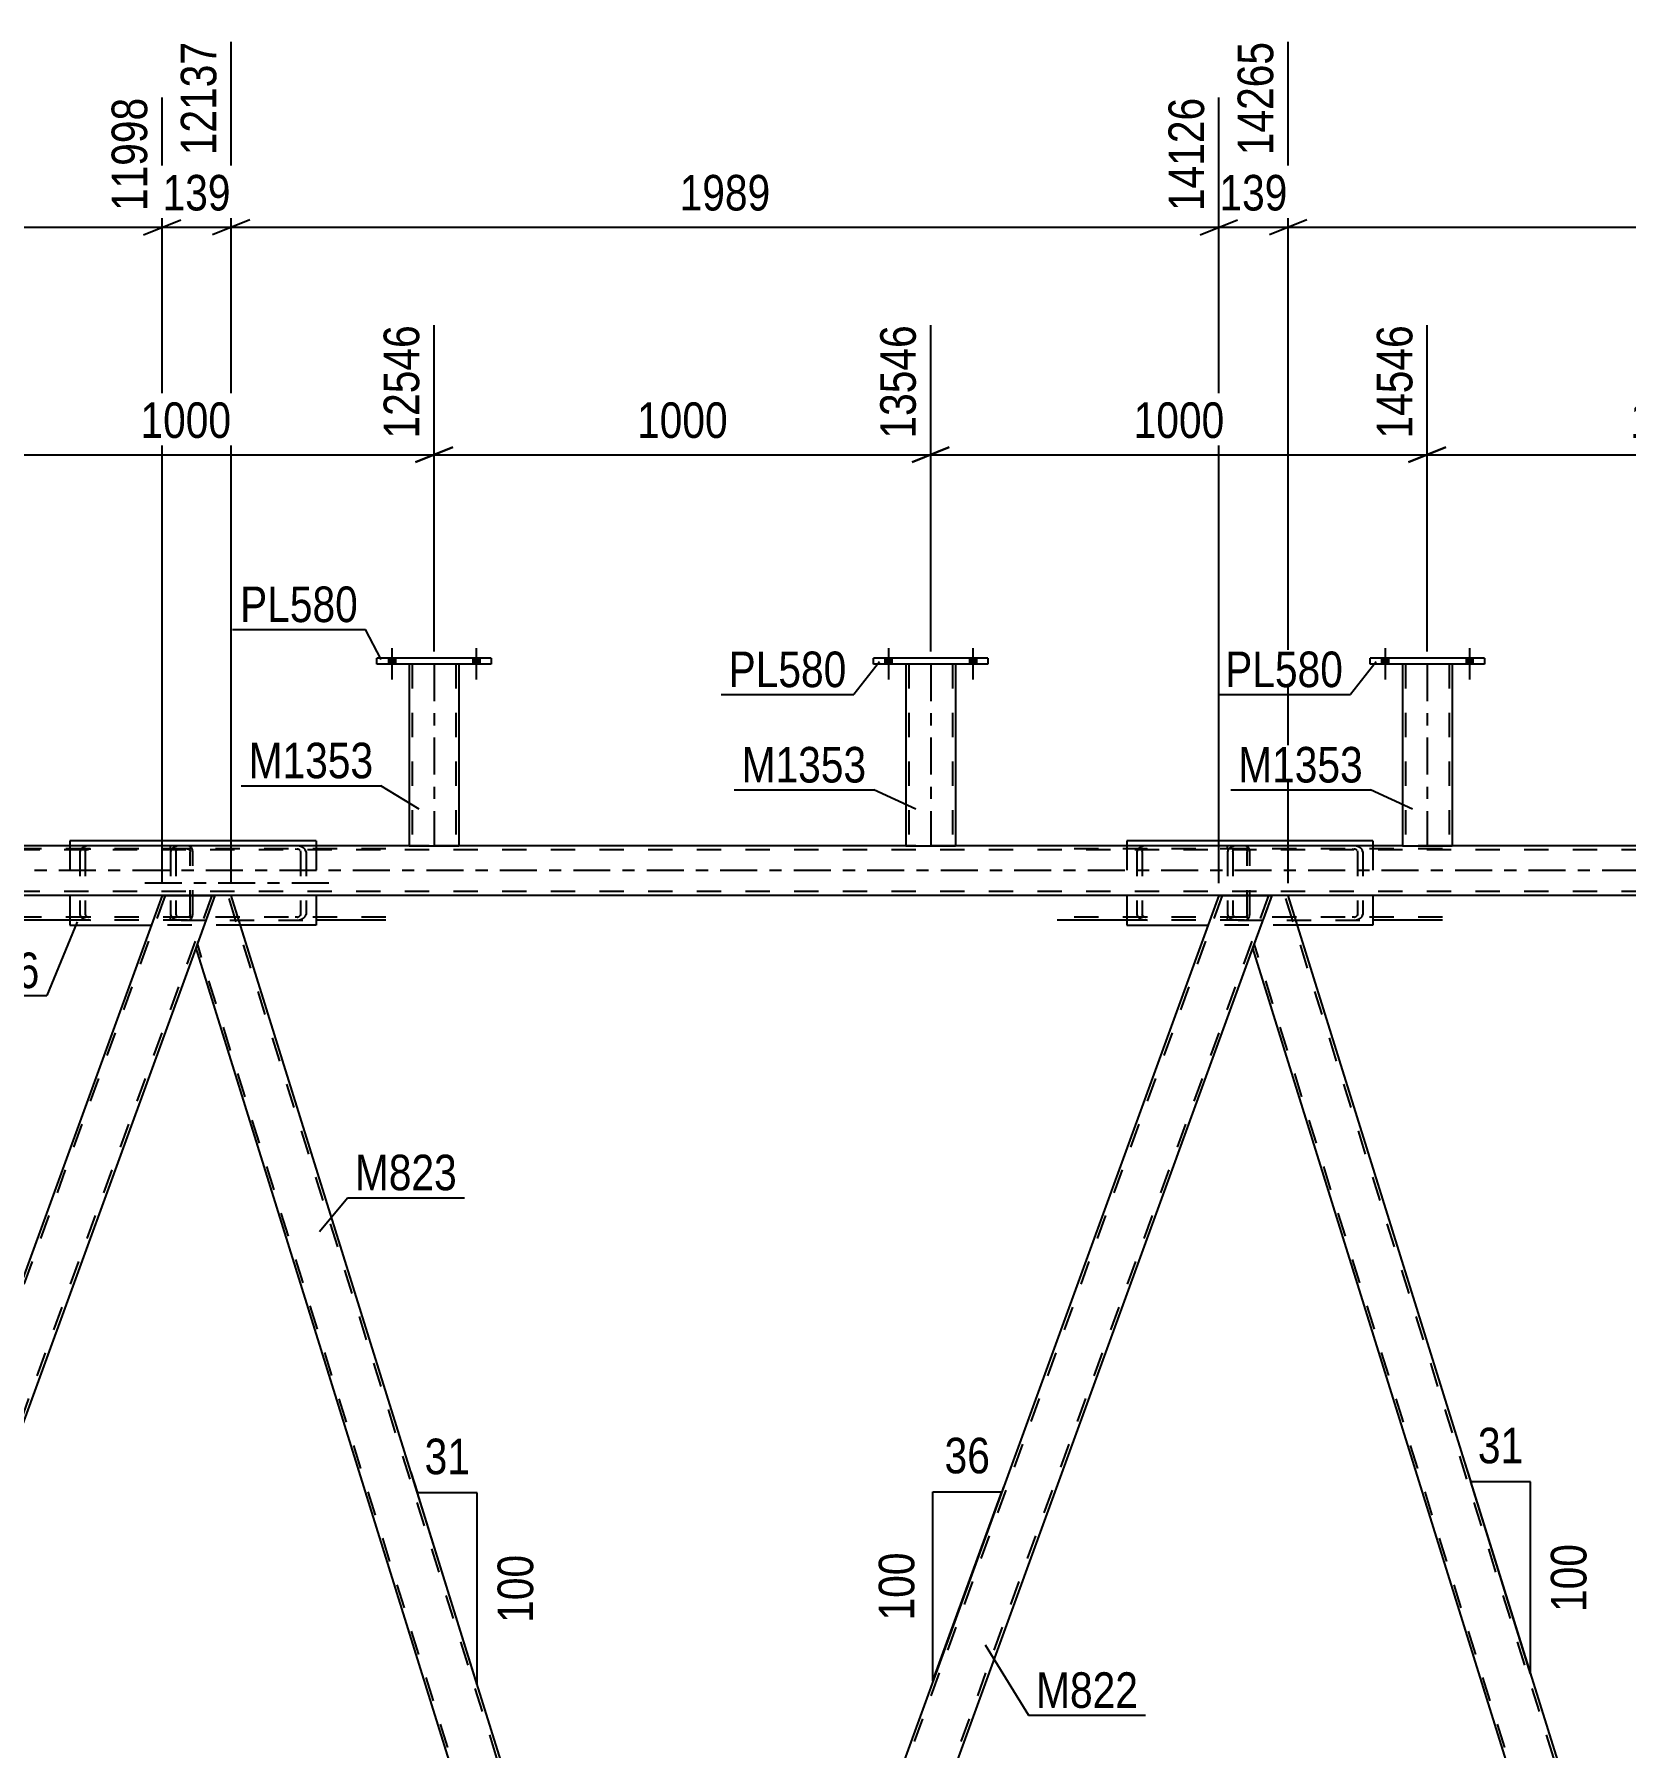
# Model space of a CAD drawing. Header units: millimetres. Extents: x -857 to 332, y -866 to -25.
# Drawn here: x -324.7 to -196.6, y -742.9 to -604.9 of the extents above; entities that cross this region are included whole.
import ezdxf

# ---------------------------------------------------------------- set-up
doc = ezdxf.new("R2010")
doc.units = ezdxf.units.MM
doc.linetypes.add('DXK_LINE_DOT2', pattern=[3.9198, 1.9599, -1.9599])
doc.linetypes.add('DXK_LINE_DOT3', pattern=[5.9187, 2.979, -0.9799, 0.9799, -0.9799])
doc.styles.add('Arial Narrow', font='ARIALN.TTF', dxfattribs={"height": 0.2})

# ---------------------------------------------------------------- blocks, each defined once
blk = doc.blocks.new('Part-570388934-6700 - 6647')
at = {"color": 2, "linetype": 'Continuous'}
for p, q in [((-254.54, -655.59), (-254.54, -670.23)), ((-250.54, -655.59), (-250.54, -670.23)), ((-254.54, -670.23), (-250.54, -670.23))]:
    blk.add_line(p, q, dxfattribs=at)
at = {"color": 7, "linetype": 'DXK_LINE_DOT2'}
for p, q in [((-250.54, -655.59), (-254.54, -655.59)), ((-254.54, -655.59), (-254.5, -655.59)), ((-254.3, -655.59), (-254.3, -670.23)), ((-250.78, -655.59), (-250.78, -670.23)), ((-250.83, -670.23), (-250.8, -670.23)), ((-250.8, -670.23), (-250.83, -670.23)), ((-250.78, -670.23), (-250.8, -670.23)), ((-250.8, -670.23), (-250.78, -670.23))]:
    blk.add_line(p, q, dxfattribs=at)
at = {"color": 7, "linetype": 'DXK_LINE_DOT3'}
blk.add_line((-252.54, -655.59), (-252.54, -670.23), dxfattribs=at)
blk = doc.blocks.new('Part-570388934-6683 - 6647')
at = {"color": 2, "linetype": 'Continuous'}
for p, q in [((-236.74, -669.83), (-236.74, -670.23)), ((-216.92, -669.83), (-236.74, -669.83)), ((-216.92, -669.83), (-216.92, -670.23)), ((-236.74, -674.23), (-236.74, -676.63)), ((-216.92, -674.23), (-216.92, -676.63)), ((-236.74, -676.63), (-230.19, -676.63)), ((-216.92, -676.63), (-223, -676.63))]:
    blk.add_line(p, q, dxfattribs=at)
at = {"color": 7, "linetype": 'DXK_LINE_DOT2'}
for p, q in [((-236.74, -670.23), (-236.74, -674.23)), ((-216.92, -670.23), (-216.92, -674.23)), ((-223, -676.63), (-230.19, -676.63))]:
    blk.add_line(p, q, dxfattribs=at)
blk = doc.blocks.new('Part-570388934-6737 - 6647')
at = {"color": 7, "linetype": 'DXK_LINE_DOT2'}
for p, q in [((-112.62, -670.55), (-794.36, -670.55)), ((-112.62, -670.23), (-774.54, -670.23)), ((-290.54, -670.23), (-294.54, -670.23)), ((-250.54, -670.23), (-254.54, -670.23)), ((-210.54, -670.23), (-214.54, -670.23)), ((-112.62, -673.91), (-794.36, -673.91)), ((-308.88, -674.23), (-314.45, -674.23)), ((-223.75, -674.23), (-229.32, -674.23))]:
    blk.add_line(p, q, dxfattribs=at)
at = {"color": 2, "linetype": 'Continuous'}
for p, q in [((-294.54, -670.23), (-330.54, -670.23)), ((-254.54, -670.23), (-290.54, -670.23)), ((-214.54, -670.23), (-250.54, -670.23)), ((-174.54, -670.23), (-210.54, -670.23)), ((-314.45, -674.23), (-394.01, -674.23)), ((-229.32, -674.23), (-308.88, -674.23)), ((-144.19, -674.23), (-223.75, -674.23))]:
    blk.add_line(p, q, dxfattribs=at)
at = {"color": 7, "linetype": 'DXK_LINE_DOT3'}
blk.add_line((-112.62, -672.23), (-794.36, -672.23), dxfattribs=at)
blk = doc.blocks.new('Part-570388934-6744 - 6647')
at = {"color": 2, "linetype": 'Continuous'}
for p, q in [((-294.54, -655.59), (-294.54, -670.23)), ((-290.54, -655.59), (-290.54, -670.23)), ((-294.54, -670.23), (-290.54, -670.23))]:
    blk.add_line(p, q, dxfattribs=at)
at = {"color": 7, "linetype": 'DXK_LINE_DOT2'}
for p, q in [((-290.54, -655.59), (-294.54, -655.59)), ((-294.54, -655.59), (-294.5, -655.59)), ((-294.3, -655.59), (-294.3, -670.23)), ((-290.78, -655.59), (-290.78, -670.23)), ((-290.83, -670.23), (-290.8, -670.23)), ((-290.8, -670.23), (-290.83, -670.23)), ((-290.78, -670.23), (-290.8, -670.23)), ((-290.8, -670.23), (-290.78, -670.23))]:
    blk.add_line(p, q, dxfattribs=at)
at = {"color": 7, "linetype": 'DXK_LINE_DOT3'}
blk.add_line((-292.54, -655.59), (-292.54, -670.23), dxfattribs=at)
blk = doc.blocks.new('Part-570388934-6751 - 6647')
at = {"color": 2, "linetype": 'Continuous'}
for p, q in [((-247.94, -655.11), (-257.14, -655.11)), ((-257.14, -655.59), (-257.14, -655.11)), ((-247.94, -655.11), (-247.94, -655.59)), ((-247.94, -655.59), (-257.14, -655.59))]:
    blk.add_line(p, q, dxfattribs=at)
blk = doc.blocks.new('Bolt-570388934-6818 - 6647')
at = {"linetype": 'Continuous'}
for points in [[(-295.66, -655.11), (-296.22, -655.11), (-296.22, -655.59), (-295.66, -655.59)], [(-295.66, -655.11), (-296.22, -655.11), (-296.22, -655.59), (-295.66, -655.59)], [(-288.86, -655.11), (-289.42, -655.11), (-289.42, -655.59), (-288.86, -655.59)], [(-288.86, -655.11), (-289.42, -655.11), (-289.42, -655.59), (-288.86, -655.59)]]:
    blk.add_hatch(color=1, dxfattribs=at).paths.add_polyline_path(points)
at = {"color": 1, "linetype": 'Continuous'}
for p, q in [((-296.22, -655.11), (-296.22, -655.59)), ((-296.22, -655.11), (-296.22, -655.59)), ((-295.94, -654.31), (-295.94, -656.83)), ((-295.94, -654.31), (-295.94, -656.83)), ((-295.66, -655.11), (-295.66, -655.59)), ((-295.66, -655.11), (-295.66, -655.59)), ((-289.42, -655.11), (-289.42, -655.59)), ((-289.42, -655.11), (-289.42, -655.59)), ((-289.14, -654.31), (-289.14, -656.83)), ((-289.14, -654.31), (-289.14, -656.83)), ((-288.86, -655.11), (-288.86, -655.59)), ((-288.86, -655.11), (-288.86, -655.59))]:
    blk.add_line(p, q, dxfattribs=at)
blk = doc.blocks.new('Part-570388934-6813 - 6647')
at = {"color": 2, "linetype": 'Continuous'}
for p, q in [((-287.94, -655.11), (-297.14, -655.11)), ((-297.14, -655.59), (-297.14, -655.11)), ((-287.94, -655.11), (-287.94, -655.59)), ((-287.94, -655.59), (-297.14, -655.59))]:
    blk.add_line(p, q, dxfattribs=at)
blk = doc.blocks.new('Bolt-570388934-6816 - 6647')
at = {"linetype": 'Continuous'}
for points in [[(-255.66, -655.11), (-256.22, -655.11), (-256.22, -655.59), (-255.66, -655.59)], [(-255.66, -655.11), (-256.22, -655.11), (-256.22, -655.59), (-255.66, -655.59)], [(-248.86, -655.11), (-249.42, -655.11), (-249.42, -655.59), (-248.86, -655.59)], [(-248.86, -655.11), (-249.42, -655.11), (-249.42, -655.59), (-248.86, -655.59)]]:
    blk.add_hatch(color=1, dxfattribs=at).paths.add_polyline_path(points)
at = {"color": 1, "linetype": 'Continuous'}
for p, q in [((-256.22, -655.11), (-256.22, -655.59)), ((-256.22, -655.11), (-256.22, -655.59)), ((-255.94, -654.31), (-255.94, -656.83)), ((-255.94, -654.31), (-255.94, -656.83)), ((-255.66, -655.11), (-255.66, -655.59)), ((-255.66, -655.11), (-255.66, -655.59)), ((-249.42, -655.11), (-249.42, -655.59)), ((-249.42, -655.11), (-249.42, -655.59)), ((-249.14, -654.31), (-249.14, -656.83)), ((-249.14, -654.31), (-249.14, -656.83)), ((-248.86, -655.11), (-248.86, -655.59)), ((-248.86, -655.11), (-248.86, -655.59))]:
    blk.add_line(p, q, dxfattribs=at)
blk = doc.blocks.new('Part-570388934-7298 - 6647')
at = {"color": 7, "linetype": 'DXK_LINE_DOT2'}
for p, q in [((-229.06, -674.23), (-273.11, -795.23)), ((-225.32, -674.23), (-269.36, -795.23)), ((-225.06, -674.23), (-226.61, -678.48)), ((-272.18, -791.98), (-273.36, -795.23)), ((-269.1, -795.23), (-273.36, -795.23))]:
    blk.add_line(p, q, dxfattribs=at)
at = {"color": 2, "linetype": 'Continuous'}
for p, q in [((-229.32, -674.23), (-272.18, -791.98)), ((-229.32, -674.23), (-225.06, -674.23)), ((-226.61, -678.48), (-269.1, -795.23))]:
    blk.add_line(p, q, dxfattribs=at)
blk = doc.blocks.new('Part-570388934-6999 - 6647')
at = {"color": 7, "linetype": 'DXK_LINE_DOT2'}
for p, q in [((-312.4, -670.23), (-327.48, -670.23)), ((-312.4, -670.47), (-327.48, -670.47)), ((-321.01, -670.52), (-321.07, -670.71)), ((-320.64, -670.71), (-320.6, -670.62)), ((-320.2, -670.23), (-320.53, -670.26)), ((-320.37, -670.49), (-320.2, -670.47)), ((-313.77, -670.47), (-313.77, -670.23)), ((-312.23, -670.26), (-312.4, -670.23)), ((-312.4, -670.47), (-312.32, -670.49)), ((-312.32, -670.49), (-312.25, -670.54)), ((-312.25, -670.54), (-312.2, -670.62)), ((-312.09, -670.37), (-312.23, -670.26)), ((-312.2, -670.62), (-312.18, -670.71)), ((-312, -670.52), (-312.09, -670.37)), ((-311.96, -670.71), (-312, -670.52)), ((-321.07, -670.71), (-321.07, -675.75)), ((-320.64, -670.71), (-320.64, -675.75)), ((-312.18, -675.75), (-312.18, -670.71)), ((-311.96, -675.75), (-311.96, -670.71)), ((-312.4, -675.99), (-327.48, -675.99)), ((-321.07, -675.75), (-321.01, -675.93)), ((-320.6, -675.84), (-320.64, -675.75)), ((-320.53, -676.19), (-320.2, -676.23)), ((-320.2, -675.99), (-320.37, -675.97)), ((-313.77, -676.23), (-313.77, -675.99)), ((-312.32, -675.97), (-312.4, -675.99)), ((-312.4, -676.23), (-312.23, -676.19)), ((-312.25, -675.92), (-312.32, -675.97)), ((-312.2, -675.84), (-312.25, -675.92)), ((-312.23, -676.19), (-312.09, -676.09)), ((-312.18, -675.75), (-312.2, -675.84)), ((-312.09, -676.09), (-312, -675.93)), ((-312, -675.93), (-311.96, -675.75)), ((-312.4, -676.23), (-321.87, -676.23))]:
    blk.add_line(p, q, dxfattribs=at)
at = {"color": 2, "linetype": 'Continuous'}
blk.add_line((-321.87, -676.23), (-327.48, -676.23), dxfattribs=at)
at = {"color": 7, "linetype": 'DXK_LINE_DOT2'}
for centre, radius, start, end in [((-320.4, -671.07), 0.817, 99.5183, 138.064), ((-320.3, -670.89), 0.409, 99.5183, 138.064), ((-320.4, -675.38), 0.817, 221.9361, 260.4818), ((-320.3, -675.57), 0.409, 221.9361, 260.4818)]:
    blk.add_arc(centre, radius, start, end, dxfattribs=at)
blk = doc.blocks.new('Part-570388934-7018 - 6647')
at = {"color": 7, "linetype": 'DXK_LINE_DOT2'}
for p, q in [((-228.57, -670.52), (-228.64, -670.71)), ((-228.2, -670.71), (-228.17, -670.62)), ((-227.76, -670.23), (-228.1, -670.26)), ((-227.93, -670.49), (-227.76, -670.47)), ((-211.31, -670.23), (-227.76, -670.23)), ((-211.31, -670.47), (-227.76, -670.47)), ((-218.26, -670.26), (-218.59, -670.23)), ((-218.59, -670.47), (-218.43, -670.49)), ((-218.19, -670.62), (-218.16, -670.71)), ((-217.72, -670.71), (-217.79, -670.52)), ((-228.64, -670.71), (-228.64, -675.75)), ((-228.2, -670.71), (-228.2, -675.75)), ((-218.16, -670.71), (-218.16, -675.75)), ((-217.72, -670.71), (-217.72, -675.75)), ((-228.64, -675.75), (-228.57, -675.93)), ((-228.17, -675.84), (-228.2, -675.75)), ((-228.1, -676.19), (-227.76, -676.23)), ((-227.76, -675.99), (-227.93, -675.97)), ((-211.31, -675.99), (-227.76, -675.99)), ((-218.43, -675.97), (-218.59, -675.99)), ((-218.59, -676.23), (-218.26, -676.19)), ((-218.16, -675.75), (-218.19, -675.84)), ((-217.79, -675.93), (-217.72, -675.75)), ((-227.76, -676.23), (-216.92, -676.23))]:
    blk.add_line(p, q, dxfattribs=at)
at = {"color": 2, "linetype": 'Continuous'}
blk.add_line((-211.31, -676.23), (-216.92, -676.23), dxfattribs=at)
at = {"color": 7, "linetype": 'DXK_LINE_DOT2'}
for centre, radius, start, end in [((-227.96, -671.07), 0.817, 99.5183, 138.064), ((-227.86, -670.89), 0.409, 99.5183, 138.064), ((-218.49, -670.89), 0.409, 41.9361, 80.4818), ((-218.39, -671.07), 0.817, 41.9361, 80.4818), ((-227.96, -675.38), 0.817, 221.9361, 260.4818), ((-227.86, -675.57), 0.409, 221.9361, 260.4818), ((-218.49, -675.57), 0.409, 279.5183, 318.064), ((-218.39, -675.38), 0.817, 279.5183, 318.064)]:
    blk.add_arc(centre, radius, start, end, dxfattribs=at)
blk = doc.blocks.new('Part-570388934-7040 - 6647')
at = {"color": 7, "linetype": 'DXK_LINE_DOT2'}
for p, q in [((-314.2, -674.23), (-358.24, -795.23)), ((-310.45, -674.23), (-354.49, -795.23)), ((-310.2, -674.23), (-311.74, -678.48)), ((-357.31, -791.98), (-358.49, -795.23)), ((-354.24, -795.23), (-358.49, -795.23))]:
    blk.add_line(p, q, dxfattribs=at)
at = {"color": 2, "linetype": 'Continuous'}
for p, q in [((-314.45, -674.23), (-357.31, -791.98)), ((-314.45, -674.23), (-310.2, -674.23)), ((-311.74, -678.48), (-354.24, -795.23))]:
    blk.add_line(p, q, dxfattribs=at)
blk = doc.blocks.new('Part-570388934-7279 - 6647')
at = {"color": 2, "linetype": 'Continuous'}
for p, q in [((-225.06, -674.23), (-226.61, -678.48)), ((-223.75, -674.23), (-225.06, -674.23)), ((-187.04, -791.98), (-223.75, -674.23)), ((-226.61, -678.48), (-190.22, -795.23)), ((-188.23, -795.23), (-187.04, -791.98))]:
    blk.add_line(p, q, dxfattribs=at)
at = {"color": 7, "linetype": 'DXK_LINE_DOT2'}
for p, q in [((-187.18, -792.35), (-224, -674.23)), ((-189.97, -795.23), (-226.48, -678.11)), ((-187.04, -791.98), (-187.22, -792.46)), ((-190.22, -795.23), (-188.23, -795.23))]:
    blk.add_line(p, q, dxfattribs=at)
blk = doc.blocks.new('Part-570388934-7259 - 6647')
at = {"color": 2, "linetype": 'Continuous'}
for p, q in [((-207.94, -655.11), (-217.14, -655.11)), ((-217.14, -655.59), (-217.14, -655.11)), ((-207.94, -655.11), (-207.94, -655.59)), ((-207.94, -655.59), (-217.14, -655.59))]:
    blk.add_line(p, q, dxfattribs=at)
blk = doc.blocks.new('Part-570388934-7248 - 6647')
at = {"color": 2, "linetype": 'Continuous'}
for p, q in [((-321.87, -669.83), (-321.87, -670.23)), ((-302.05, -669.83), (-321.87, -669.83)), ((-302.05, -669.83), (-302.05, -670.23)), ((-321.87, -674.23), (-321.87, -676.63)), ((-302.05, -674.23), (-302.05, -676.63)), ((-321.87, -676.63), (-315.33, -676.63)), ((-302.05, -676.63), (-308.13, -676.63))]:
    blk.add_line(p, q, dxfattribs=at)
at = {"color": 7, "linetype": 'DXK_LINE_DOT2'}
for p, q in [((-321.87, -670.23), (-321.87, -674.23)), ((-302.05, -670.23), (-302.05, -674.23)), ((-308.13, -676.63), (-315.33, -676.63))]:
    blk.add_line(p, q, dxfattribs=at)
blk = doc.blocks.new('Part-570388934-7254 - 6647')
at = {"color": 2, "linetype": 'Continuous'}
for p, q in [((-214.54, -655.59), (-214.54, -670.23)), ((-210.54, -655.59), (-210.54, -670.23)), ((-214.54, -670.23), (-210.54, -670.23))]:
    blk.add_line(p, q, dxfattribs=at)
at = {"color": 7, "linetype": 'DXK_LINE_DOT2'}
for p, q in [((-210.54, -655.59), (-214.54, -655.59)), ((-214.54, -655.59), (-214.5, -655.59)), ((-214.3, -655.59), (-214.3, -670.23)), ((-210.78, -655.59), (-210.78, -670.23)), ((-210.8, -670.23), (-210.83, -670.23)), ((-210.83, -670.23), (-210.8, -670.23)), ((-210.8, -670.23), (-210.78, -670.23)), ((-210.78, -670.23), (-210.8, -670.23))]:
    blk.add_line(p, q, dxfattribs=at)
at = {"color": 7, "linetype": 'DXK_LINE_DOT3'}
blk.add_line((-212.54, -655.59), (-212.54, -670.23), dxfattribs=at)
blk = doc.blocks.new('Part-570388934-7268 - 6647')
at = {"color": 2, "linetype": 'Continuous'}
for p, q in [((-310.2, -674.23), (-311.74, -678.48)), ((-308.88, -674.23), (-310.2, -674.23)), ((-272.18, -791.98), (-308.88, -674.23)), ((-311.74, -678.48), (-275.35, -795.23)), ((-273.36, -795.23), (-272.18, -791.98))]:
    blk.add_line(p, q, dxfattribs=at)
at = {"color": 7, "linetype": 'DXK_LINE_DOT2'}
for p, q in [((-272.31, -792.35), (-309.13, -674.23)), ((-275.1, -795.23), (-311.61, -678.11)), ((-272.18, -791.98), (-272.45, -792.72)), ((-275.35, -795.23), (-273.36, -795.23))]:
    blk.add_line(p, q, dxfattribs=at)
blk = doc.blocks.new('Part-570388934-7299 - 6647')
at = {"color": 7, "linetype": 'DXK_LINE_DOT2'}
for p, q in [((-313.71, -670.52), (-313.77, -670.71)), ((-313.34, -670.71), (-313.3, -670.62)), ((-312.9, -670.23), (-313.23, -670.26)), ((-313.07, -670.49), (-312.9, -670.47)), ((-296.44, -670.23), (-312.9, -670.23)), ((-296.44, -670.47), (-312.9, -670.47)), ((-303.39, -670.26), (-303.73, -670.23)), ((-303.73, -670.47), (-303.56, -670.49)), ((-303.32, -670.62), (-303.29, -670.71)), ((-302.85, -670.71), (-302.92, -670.52)), ((-313.77, -670.71), (-313.77, -675.75)), ((-313.34, -670.71), (-313.34, -675.75)), ((-303.29, -670.71), (-303.29, -675.75)), ((-302.85, -670.71), (-302.85, -675.75)), ((-313.77, -675.75), (-313.71, -675.93)), ((-313.3, -675.84), (-313.34, -675.75)), ((-313.23, -676.19), (-312.9, -676.23)), ((-312.9, -675.99), (-313.07, -675.97)), ((-296.44, -675.99), (-312.9, -675.99)), ((-303.56, -675.97), (-303.73, -675.99)), ((-303.73, -676.23), (-303.39, -676.19)), ((-303.29, -675.75), (-303.32, -675.84)), ((-302.92, -675.93), (-302.85, -675.75)), ((-312.9, -676.23), (-302.05, -676.23))]:
    blk.add_line(p, q, dxfattribs=at)
at = {"color": 7, "linetype": 'DXK_LINE_DOT3'}
blk.add_line((-301.03, -673.23), (-316.67, -673.23), dxfattribs=at)
at = {"color": 2, "linetype": 'Continuous'}
blk.add_line((-296.44, -676.23), (-302.05, -676.23), dxfattribs=at)
at = {"color": 7, "linetype": 'DXK_LINE_DOT2'}
for centre, radius, start, end in [((-313.1, -671.07), 0.817, 99.5183, 138.064), ((-313, -670.89), 0.409, 99.5183, 138.064), ((-303.63, -670.89), 0.409, 41.9361, 80.4818), ((-303.53, -671.07), 0.817, 41.9361, 80.4818), ((-313.1, -675.38), 0.817, 221.9361, 260.4818), ((-313, -675.57), 0.409, 221.9361, 260.4818), ((-303.63, -675.57), 0.409, 279.5183, 318.064), ((-303.53, -675.38), 0.817, 279.5183, 318.064)]:
    blk.add_arc(centre, radius, start, end, dxfattribs=at)
blk = doc.blocks.new('Part-570388934-7300 - 6647')
at = {"color": 7, "linetype": 'DXK_LINE_DOT2'}
for p, q in [((-227.27, -670.23), (-242.35, -670.23)), ((-227.27, -670.47), (-242.35, -670.47)), ((-235.87, -670.52), (-235.94, -670.71)), ((-235.5, -670.71), (-235.47, -670.62)), ((-235.07, -670.23), (-235.4, -670.26)), ((-235.23, -670.49), (-235.07, -670.47)), ((-228.64, -670.47), (-228.64, -670.23)), ((-227.1, -670.26), (-227.27, -670.23)), ((-227.27, -670.47), (-227.18, -670.49)), ((-227.18, -670.49), (-227.11, -670.54)), ((-227.11, -670.54), (-227.06, -670.62)), ((-226.96, -670.37), (-227.1, -670.26)), ((-227.06, -670.62), (-227.05, -670.71)), ((-226.86, -670.52), (-226.96, -670.37)), ((-226.83, -670.71), (-226.86, -670.52)), ((-235.94, -670.71), (-235.94, -675.75)), ((-235.5, -670.71), (-235.5, -675.75)), ((-227.05, -675.75), (-227.05, -670.71)), ((-226.83, -675.75), (-226.83, -670.71)), ((-227.27, -675.99), (-242.35, -675.99)), ((-235.94, -675.75), (-235.87, -675.93)), ((-235.47, -675.84), (-235.5, -675.75)), ((-235.4, -676.19), (-235.07, -676.23)), ((-235.07, -675.99), (-235.23, -675.97)), ((-228.64, -676.23), (-228.64, -675.99)), ((-227.18, -675.97), (-227.27, -675.99)), ((-227.27, -676.23), (-227.1, -676.19)), ((-227.11, -675.92), (-227.18, -675.97)), ((-227.06, -675.84), (-227.11, -675.92)), ((-227.1, -676.19), (-226.96, -676.09)), ((-227.05, -675.75), (-227.06, -675.84)), ((-226.96, -676.09), (-226.86, -675.93)), ((-226.86, -675.93), (-226.83, -675.75)), ((-227.27, -676.23), (-236.74, -676.23))]:
    blk.add_line(p, q, dxfattribs=at)
at = {"color": 2, "linetype": 'Continuous'}
blk.add_line((-236.74, -676.23), (-242.35, -676.23), dxfattribs=at)
at = {"color": 7, "linetype": 'DXK_LINE_DOT2'}
for centre, radius, start, end in [((-235.26, -671.07), 0.817, 99.5183, 138.064), ((-235.16, -670.89), 0.409, 99.5183, 138.064), ((-235.26, -675.38), 0.817, 221.9361, 260.4818), ((-235.16, -675.57), 0.409, 221.9361, 260.4818)]:
    blk.add_arc(centre, radius, start, end, dxfattribs=at)
blk = doc.blocks.new('Bolt-570388934-7304 - 6647')
at = {"linetype": 'Continuous'}
for points in [[(-215.66, -655.11), (-216.22, -655.11), (-216.22, -655.59), (-215.66, -655.59)], [(-215.66, -655.11), (-216.22, -655.11), (-216.22, -655.59), (-215.66, -655.59)], [(-208.86, -655.11), (-209.42, -655.11), (-209.42, -655.59), (-208.86, -655.59)], [(-208.86, -655.11), (-209.42, -655.11), (-209.42, -655.59), (-208.86, -655.59)]]:
    blk.add_hatch(color=1, dxfattribs=at).paths.add_polyline_path(points)
at = {"color": 1, "linetype": 'Continuous'}
for p, q in [((-216.22, -655.11), (-216.22, -655.59)), ((-216.22, -655.11), (-216.22, -655.59)), ((-215.94, -654.31), (-215.94, -656.83)), ((-215.94, -654.31), (-215.94, -656.83)), ((-215.66, -655.11), (-215.66, -655.59)), ((-215.66, -655.11), (-215.66, -655.59)), ((-209.42, -655.11), (-209.42, -655.59)), ((-209.42, -655.11), (-209.42, -655.59)), ((-209.14, -654.31), (-209.14, -656.83)), ((-209.14, -654.31), (-209.14, -656.83)), ((-208.86, -655.11), (-208.86, -655.59)), ((-208.86, -655.11), (-208.86, -655.59))]:
    blk.add_line(p, q, dxfattribs=at)
blk = doc.blocks.new('StraightDimension-570388934-7760 - 6647')
at = {"color": 7, "linetype": 'Continuous'}
for p, q in [((-223.75, -673.23), (-223.75, -605.47)), ((-144.19, -673.23), (-144.19, -609.97)), ((-222.25, -619.81), (-225.25, -621.01)), ((-223.75, -620.41), (-144.19, -620.41)), ((-145.69, -621.01), (-142.69, -619.81))]:
    blk.add_line(p, q, dxfattribs=at)
at = {"color": 0}
blk.add_wipeout([(-179.71, -619.66), (-179.71, -615.46), (-188.22, -615.46), (-188.22, -619.66)], dxfattribs=at)
at = {"color": 3, "style": 'Arial Narrow'}
blk.add_text('1989', height=2.863, dxfattribs=at).set_placement((-187.62, -619.06))
at = {"color": 0, "linetype": 'Continuous'}
blk.add_wipeout([(-144.79, -609.37), (-148.99, -609.37), (-148.99, -619.71), (-144.79, -619.71)], dxfattribs=at)
at = {"color": 3, "linetype": 'Continuous', "style": 'Arial Narrow'}
blk.add_text('16254', height=2.863, rotation=90.0002, dxfattribs=at).set_placement((-145.39, -619.11))
blk = doc.blocks.new('StraightDimension-570388934-7842 - 6647')
at = {"color": 7, "linetype": 'Continuous'}
for p, q in [((-394.01, -673.23), (-394.01, -605.47)), ((-314.45, -673.23), (-314.45, -609.97)), ((-392.51, -619.81), (-395.51, -621.01)), ((-394.01, -620.41), (-314.45, -620.41)), ((-315.95, -621.01), (-312.95, -619.81))]:
    blk.add_line(p, q, dxfattribs=at)
at = {"color": 0}
blk.add_wipeout([(-349.98, -619.66), (-349.98, -615.46), (-358.49, -615.46), (-358.49, -619.66)], dxfattribs=at)
at = {"color": 3, "style": 'Arial Narrow'}
blk.add_text('1989', height=2.863, dxfattribs=at).set_placement((-357.89, -619.06))
at = {"color": 0, "linetype": 'Continuous'}
blk.add_wipeout([(-315.05, -609.37), (-319.25, -609.37), (-319.25, -619.71), (-315.05, -619.71)], dxfattribs=at)
at = {"color": 3, "linetype": 'Continuous', "style": 'Arial Narrow'}
blk.add_text('11998', height=2.863, rotation=90.0002, dxfattribs=at).set_placement((-315.65, -619.11))
blk = doc.blocks.new('StraightDimension-570388934-7785 - 6647')
at = {"color": 7, "linetype": 'Continuous'}
for p, q in [((-223.75, -673.23), (-223.75, -605.47)), ((-229.32, -673.23), (-229.32, -609.97)), ((-230.82, -621.01), (-227.82, -619.81)), ((-229.32, -620.41), (-223.75, -620.41)), ((-222.25, -619.81), (-225.25, -621.01))]:
    blk.add_line(p, q, dxfattribs=at)
at = {"color": 0}
blk.add_wipeout([(-223.19, -619.66), (-223.19, -615.46), (-229.88, -615.46), (-229.88, -619.66)], dxfattribs=at)
at = {"color": 3, "style": 'Arial Narrow'}
blk.add_text('139', height=2.863, dxfattribs=at).set_placement((-229.28, -619.06))
at = {"color": 0, "linetype": 'Continuous'}
blk.add_wipeout([(-224.35, -604.87), (-228.55, -604.87), (-228.55, -615.21), (-224.35, -615.21)], dxfattribs=at)
at = {"color": 3, "linetype": 'Continuous', "style": 'Arial Narrow'}
blk.add_text('14265', height=2.863, rotation=90.0002, dxfattribs=at).set_placement((-224.95, -614.61))
blk = doc.blocks.new('AngleDimension-570388934-7366 - 6647')
at = {"color": 7, "linetype": 'Continuous'}
for p, q in [((-209.56, -719.79), (-209.04, -721.46)), ((-204.22, -721.46), (-209.04, -721.46)), ((-204.22, -736.93), (-209.04, -721.46)), ((-204.22, -736.93), (-204.22, -721.46))]:
    blk.add_line(p, q, dxfattribs=at)
at = {"color": 0}
blk.add_wipeout([(-199.12, -725.85), (-203.32, -725.85), (-203.32, -732.54), (-199.12, -732.54)], dxfattribs=at)
at = {"color": 3, "style": 'Arial Narrow'}
blk.add_text('100', height=2.863, rotation=90.0002, dxfattribs=at).set_placement((-199.72, -731.94))
at = {"color": 0}
blk.add_wipeout([(-204.2, -720.56), (-204.2, -716.36), (-209.06, -716.36), (-209.06, -720.56)], dxfattribs=at)
at = {"color": 3, "style": 'Arial Narrow'}
blk.add_text('31', height=2.863, dxfattribs=at).set_placement((-208.46, -719.96))
blk = doc.blocks.new('StraightDimension-570388934-7402 - 6647')
at = {"color": 7, "linetype": 'Continuous'}
blk.add_line((-127.52, -674.23), (-484.48, -674.23), dxfattribs=at)
blk = doc.blocks.new('StraightDimension-570388934-8427 - 6647')
at = {"color": 7, "linetype": 'Continuous'}
for p, q in [((-212.54, -654.59), (-212.54, -628.29)), ((-172.54, -654.59), (-172.54, -628.29)), ((-211.04, -638.13), (-214.04, -639.33)), ((-212.54, -638.73), (-172.54, -638.73)), ((-174.04, -639.33), (-171.04, -638.13))]:
    blk.add_line(p, q, dxfattribs=at)
at = {"color": 0}
blk.add_wipeout([(-188.28, -637.98), (-188.28, -633.78), (-196.79, -633.78), (-196.79, -637.98)], dxfattribs=at)
at = {"color": 3, "style": 'Arial Narrow'}
blk.add_text('1000', height=2.863, dxfattribs=at).set_placement((-196.19, -637.38))
at = {"color": 0, "linetype": 'Continuous'}
blk.add_wipeout([(-173.14, -627.69), (-177.34, -627.69), (-177.34, -638.03), (-173.14, -638.03)], dxfattribs=at)
at = {"color": 3, "linetype": 'Continuous', "style": 'Arial Narrow'}
blk.add_text('15546', height=2.863, rotation=90.0002, dxfattribs=at).set_placement((-173.74, -637.43))
blk = doc.blocks.new('StraightDimension-570388934-7804 - 6647')
at = {"color": 7, "linetype": 'Continuous'}
for p, q in [((-308.88, -673.23), (-308.88, -605.47)), ((-229.32, -673.23), (-229.32, -609.97)), ((-307.38, -619.81), (-310.38, -621.01)), ((-308.88, -620.41), (-229.32, -620.41)), ((-230.82, -621.01), (-227.82, -619.81))]:
    blk.add_line(p, q, dxfattribs=at)
at = {"color": 0}
blk.add_wipeout([(-264.84, -619.66), (-264.84, -615.46), (-273.36, -615.46), (-273.36, -619.66)], dxfattribs=at)
at = {"color": 3, "style": 'Arial Narrow'}
blk.add_text('1989', height=2.863, dxfattribs=at).set_placement((-272.76, -619.06))
at = {"color": 0, "linetype": 'Continuous'}
blk.add_wipeout([(-229.92, -609.37), (-234.12, -609.37), (-234.12, -619.71), (-229.92, -619.71)], dxfattribs=at)
at = {"color": 3, "linetype": 'Continuous', "style": 'Arial Narrow'}
blk.add_text('14126', height=2.863, rotation=90.0002, dxfattribs=at).set_placement((-230.52, -619.11))
blk = doc.blocks.new('StraightDimension-570388934-7823 - 6647')
at = {"color": 7, "linetype": 'Continuous'}
for p, q in [((-308.88, -673.23), (-308.88, -605.47)), ((-314.45, -673.23), (-314.45, -609.97)), ((-315.95, -621.01), (-312.95, -619.81)), ((-314.45, -620.41), (-308.88, -620.41)), ((-307.38, -619.81), (-310.38, -621.01))]:
    blk.add_line(p, q, dxfattribs=at)
at = {"color": 0}
blk.add_wipeout([(-308.32, -619.66), (-308.32, -615.46), (-315.01, -615.46), (-315.01, -619.66)], dxfattribs=at)
at = {"color": 3, "style": 'Arial Narrow'}
blk.add_text('139', height=2.863, dxfattribs=at).set_placement((-314.41, -619.06))
at = {"color": 0, "linetype": 'Continuous'}
blk.add_wipeout([(-309.48, -604.87), (-313.68, -604.87), (-313.68, -615.21), (-309.48, -615.21)], dxfattribs=at)
at = {"color": 3, "linetype": 'Continuous', "style": 'Arial Narrow'}
blk.add_text('12137', height=2.863, rotation=90.0002, dxfattribs=at).set_placement((-310.08, -614.61))
blk = doc.blocks.new('AngleDimension-570388934-8054 - 6647')
at = {"color": 7, "linetype": 'Continuous'}
for p, q in [((-294.4, -720.67), (-293.88, -722.34)), ((-289.06, -722.34), (-293.88, -722.34)), ((-289.06, -737.8), (-293.88, -722.34)), ((-289.06, -737.8), (-289.06, -722.34))]:
    blk.add_line(p, q, dxfattribs=at)
at = {"color": 0}
blk.add_wipeout([(-283.96, -726.73), (-288.16, -726.73), (-288.16, -733.41), (-283.96, -733.41)], dxfattribs=at)
at = {"color": 3, "style": 'Arial Narrow'}
blk.add_text('100', height=2.863, rotation=90.0002, dxfattribs=at).set_placement((-284.56, -732.81))
at = {"color": 0}
blk.add_wipeout([(-289.05, -721.44), (-289.05, -717.24), (-293.9, -717.24), (-293.9, -721.44)], dxfattribs=at)
at = {"color": 3, "style": 'Arial Narrow'}
blk.add_text('31', height=2.863, dxfattribs=at).set_placement((-293.3, -720.84))
blk = doc.blocks.new('StraightDimension-570388934-8406 - 6647')
at = {"color": 7, "linetype": 'Continuous'}
for p, q in [((-332.54, -654.59), (-332.54, -628.29)), ((-292.54, -654.59), (-292.54, -628.29)), ((-331.04, -638.13), (-334.04, -639.33)), ((-332.54, -638.73), (-292.54, -638.73)), ((-294.04, -639.33), (-291.04, -638.13))]:
    blk.add_line(p, q, dxfattribs=at)
at = {"color": 0}
blk.add_wipeout([(-308.28, -637.98), (-308.28, -633.78), (-316.79, -633.78), (-316.79, -637.98)], dxfattribs=at)
at = {"color": 3, "style": 'Arial Narrow'}
blk.add_text('1000', height=2.863, dxfattribs=at).set_placement((-316.19, -637.38))
at = {"color": 0, "linetype": 'Continuous'}
blk.add_wipeout([(-293.14, -627.69), (-297.34, -627.69), (-297.34, -638.03), (-293.14, -638.03)], dxfattribs=at)
at = {"color": 3, "linetype": 'Continuous', "style": 'Arial Narrow'}
blk.add_text('12546', height=2.863, rotation=90.0002, dxfattribs=at).set_placement((-293.74, -637.43))
blk = doc.blocks.new('StraightDimension-570388934-8414 - 6647')
at = {"color": 7, "linetype": 'Continuous'}
for p, q in [((-292.54, -654.59), (-292.54, -628.29)), ((-252.54, -654.59), (-252.54, -628.29)), ((-291.04, -638.13), (-294.04, -639.33)), ((-292.54, -638.73), (-252.54, -638.73)), ((-254.04, -639.33), (-251.04, -638.13))]:
    blk.add_line(p, q, dxfattribs=at)
at = {"color": 0}
blk.add_wipeout([(-268.28, -637.98), (-268.28, -633.78), (-276.79, -633.78), (-276.79, -637.98)], dxfattribs=at)
at = {"color": 3, "style": 'Arial Narrow'}
blk.add_text('1000', height=2.863, dxfattribs=at).set_placement((-276.19, -637.38))
at = {"color": 0, "linetype": 'Continuous'}
blk.add_wipeout([(-253.14, -627.69), (-257.34, -627.69), (-257.34, -638.03), (-253.14, -638.03)], dxfattribs=at)
at = {"color": 3, "linetype": 'Continuous', "style": 'Arial Narrow'}
blk.add_text('13546', height=2.863, rotation=90.0002, dxfattribs=at).set_placement((-253.74, -637.43))
blk = doc.blocks.new('StraightDimension-570388934-8421 - 6647')
at = {"color": 7, "linetype": 'Continuous'}
for p, q in [((-252.54, -654.59), (-252.54, -628.29)), ((-212.54, -654.59), (-212.54, -628.29)), ((-251.04, -638.13), (-254.04, -639.33)), ((-252.54, -638.73), (-212.54, -638.73)), ((-214.04, -639.33), (-211.04, -638.13))]:
    blk.add_line(p, q, dxfattribs=at)
at = {"color": 0}
blk.add_wipeout([(-228.28, -637.98), (-228.28, -633.78), (-236.79, -633.78), (-236.79, -637.98)], dxfattribs=at)
at = {"color": 3, "style": 'Arial Narrow'}
blk.add_text('1000', height=2.863, dxfattribs=at).set_placement((-236.19, -637.38))
at = {"color": 0, "linetype": 'Continuous'}
blk.add_wipeout([(-213.14, -627.69), (-217.34, -627.69), (-217.34, -638.03), (-213.14, -638.03)], dxfattribs=at)
at = {"color": 3, "linetype": 'Continuous', "style": 'Arial Narrow'}
blk.add_text('14546', height=2.863, rotation=90.0002, dxfattribs=at).set_placement((-213.74, -637.43))
blk = doc.blocks.new('AngleDimension-570388934-8516 - 6647')
at = {"color": 7, "linetype": 'Continuous'}
for p, q in [((-252.36, -722.27), (-246.82, -722.27)), ((-252.36, -737.49), (-246.82, -722.27)), ((-252.36, -737.49), (-252.36, -722.27)), ((-246.67, -721.85), (-246.82, -722.27))]:
    blk.add_line(p, q, dxfattribs=at)
at = {"color": 0}
blk.add_wipeout([(-253.26, -726.54), (-257.46, -726.54), (-257.46, -733.22), (-253.26, -733.22)], dxfattribs=at)
at = {"color": 3, "style": 'Arial Narrow'}
blk.add_text('100', height=2.863, rotation=90.0002, dxfattribs=at).set_placement((-253.86, -732.62))
at = {"color": 0}
blk.add_wipeout([(-247.16, -721.37), (-247.16, -717.17), (-252.02, -717.17), (-252.02, -721.37)], dxfattribs=at)
at = {"color": 3, "style": 'Arial Narrow'}
blk.add_text('36', height=2.863, dxfattribs=at).set_placement((-251.42, -720.77))
blk = doc.blocks.new('Mark-570388934-6747 - 6647')
at = {"color": 0}
blk.add_wipeout([(-259.32, -657.45), (-259.32, -654.45), (-268.82, -654.45), (-268.82, -657.45)], dxfattribs=at)
blk.add_wipeout([(-259.32, -657.45), (-259.32, -654.45), (-268.82, -654.45), (-268.82, -657.45)], dxfattribs=at)
at = {"color": 30, "linetype": 'Continuous'}
for p in [(-256.66, -655.4), (-269.42, -658.05)]:
    blk.add_line(p, (-258.72, -658.05), dxfattribs=at)
at = {"color": 3, "style": 'Arial Narrow'}
blk.add_text('PL580', height=2.863, dxfattribs=at).set_placement((-268.82, -657.45))
blk = doc.blocks.new('Mark-570388934-6696 - 6647')
at = {"color": 0}
blk.add_wipeout([(-257.72, -665.13), (-257.72, -662.13), (-267.77, -662.13), (-267.77, -665.13)], dxfattribs=at)
blk.add_wipeout([(-257.72, -665.13), (-257.72, -662.13), (-267.77, -662.13), (-267.77, -665.13)], dxfattribs=at)
at = {"color": 30, "linetype": 'Continuous'}
for p in [(-268.37, -665.73), (-253.73, -667.29)]:
    blk.add_line(p, (-257.12, -665.73), dxfattribs=at)
at = {"color": 3, "style": 'Arial Narrow'}
blk.add_text('M1353', height=2.863, dxfattribs=at).set_placement((-267.77, -665.13))
blk = doc.blocks.new('Mark-570388934-6740 - 6647')
at = {"color": 0}
blk.add_wipeout([(-297.43, -664.79), (-297.43, -661.79), (-307.48, -661.79), (-307.48, -664.79)], dxfattribs=at)
blk.add_wipeout([(-297.43, -664.79), (-297.43, -661.79), (-307.48, -661.79), (-307.48, -664.79)], dxfattribs=at)
at = {"color": 30, "linetype": 'Continuous'}
for p in [(-308.08, -665.39), (-293.73, -667.29)]:
    blk.add_line(p, (-296.83, -665.39), dxfattribs=at)
at = {"color": 3, "style": 'Arial Narrow'}
blk.add_text('M1353', height=2.863, dxfattribs=at).set_placement((-307.48, -664.79))
blk = doc.blocks.new('Mark-570388934-6809 - 6647')
at = {"color": 0}
blk.add_wipeout([(-298.67, -652.21), (-298.67, -649.21), (-308.17, -649.21), (-308.17, -652.21)], dxfattribs=at)
blk.add_wipeout([(-298.67, -652.21), (-298.67, -649.21), (-308.17, -649.21), (-308.17, -652.21)], dxfattribs=at)
at = {"color": 30, "linetype": 'Continuous'}
for p in [(-308.77, -652.81), (-296.8, -655.23)]:
    blk.add_line(p, (-298.07, -652.81), dxfattribs=at)
at = {"color": 3, "style": 'Arial Narrow'}
blk.add_text('PL580', height=2.863, dxfattribs=at).set_placement((-308.17, -652.21))
blk = doc.blocks.new('Mark-570388934-7244 - 6647')
at = {"color": 0}
blk.add_wipeout([(-324.32, -681.69), (-324.32, -678.69), (-333.82, -678.69), (-333.82, -681.69)], dxfattribs=at)
blk.add_wipeout([(-324.32, -681.69), (-324.32, -678.69), (-333.82, -678.69), (-333.82, -681.69)], dxfattribs=at)
at = {"color": 30, "linetype": 'Continuous'}
for p in [(-321.28, -676.36), (-334.42, -682.29)]:
    blk.add_line(p, (-323.72, -682.29), dxfattribs=at)
at = {"color": 3, "style": 'Arial Narrow'}
blk.add_text('PL106', height=2.863, dxfattribs=at).set_placement((-333.82, -681.69))
blk = doc.blocks.new('Mark-570388934-7250 - 6647')
at = {"color": 0}
blk.add_wipeout([(-217.72, -665.13), (-217.72, -662.13), (-227.77, -662.13), (-227.77, -665.13)], dxfattribs=at)
blk.add_wipeout([(-217.72, -665.13), (-217.72, -662.13), (-227.77, -662.13), (-227.77, -665.13)], dxfattribs=at)
at = {"color": 30, "linetype": 'Continuous'}
for p in [(-228.37, -665.73), (-213.73, -667.29)]:
    blk.add_line(p, (-217.12, -665.73), dxfattribs=at)
at = {"color": 3, "style": 'Arial Narrow'}
blk.add_text('M1353', height=2.863, dxfattribs=at).set_placement((-227.77, -665.13))
blk = doc.blocks.new('Mark-570388934-7255 - 6647')
at = {"color": 0}
blk.add_wipeout([(-219.32, -657.45), (-219.32, -654.45), (-228.82, -654.45), (-228.82, -657.45)], dxfattribs=at)
blk.add_wipeout([(-219.32, -657.45), (-219.32, -654.45), (-228.82, -654.45), (-228.82, -657.45)], dxfattribs=at)
at = {"color": 30, "linetype": 'Continuous'}
for p in [(-216.66, -655.4), (-229.42, -658.05)]:
    blk.add_line(p, (-218.72, -658.05), dxfattribs=at)
at = {"color": 3, "style": 'Arial Narrow'}
blk.add_text('PL580', height=2.863, dxfattribs=at).set_placement((-228.82, -657.45))
blk = doc.blocks.new('Mark-570388934-7264 - 6647')
at = {"color": 0}
blk.add_wipeout([(-290.7, -697.97), (-290.7, -694.97), (-298.92, -694.97), (-298.92, -697.97)], dxfattribs=at)
blk.add_wipeout([(-290.7, -697.97), (-290.7, -694.97), (-298.92, -694.97), (-298.92, -697.97)], dxfattribs=at)
at = {"color": 30, "linetype": 'Continuous'}
for p, q in [((-301.76, -701.29), (-299.52, -698.57)), ((-299.52, -698.57), (-290.1, -698.57))]:
    blk.add_line(p, q, dxfattribs=at)
at = {"color": 3, "style": 'Arial Narrow'}
blk.add_text('M823', height=2.863, dxfattribs=at).set_placement((-298.92, -697.97))
blk = doc.blocks.new('Mark-570388934-7294 - 6647')
at = {"color": 0}
blk.add_wipeout([(-235.83, -739.66), (-235.83, -736.66), (-244.05, -736.66), (-244.05, -739.66)], dxfattribs=at)
blk.add_wipeout([(-235.83, -739.66), (-235.83, -736.66), (-244.05, -736.66), (-244.05, -739.66)], dxfattribs=at)
at = {"color": 30, "linetype": 'Continuous'}
for p, q in [((-248.14, -734.59), (-244.65, -740.26)), ((-244.65, -740.26), (-235.23, -740.26))]:
    blk.add_line(p, q, dxfattribs=at)
at = {"color": 3, "style": 'Arial Narrow'}
blk.add_text('M822', height=2.863, dxfattribs=at).set_placement((-244.05, -739.66))

msp = doc.modelspace()

# ---------------------------------------------------------------- block references
for name in ['Part-570388934-6813 - 6647', 'Bolt-570388934-6818 - 6647', 'Part-570388934-6751 - 6647', 'Bolt-570388934-6816 - 6647', 'Part-570388934-7259 - 6647', 'Bolt-570388934-7304 - 6647', 'Part-570388934-6744 - 6647', 'Part-570388934-6700 - 6647', 'Part-570388934-7254 - 6647', 'Part-570388934-6737 - 6647', 'Part-570388934-6999 - 6647', 'Part-570388934-7248 - 6647', 'Part-570388934-7299 - 6647', 'Part-570388934-7300 - 6647', 'Part-570388934-6683 - 6647', 'Part-570388934-7018 - 6647', 'Part-570388934-7040 - 6647', 'Part-570388934-7268 - 6647', 'Part-570388934-7298 - 6647', 'Part-570388934-7279 - 6647']:
    msp.add_blockref(name, (0, 0))

# ---------------------------------------------------------------- next in the draw order: block references
for name in ['StraightDimension-570388934-7842 - 6647', 'StraightDimension-570388934-7760 - 6647', 'AngleDimension-570388934-7366 - 6647']:
    msp.add_blockref(name, (0, 0))

# ---------------------------------------------------------------- next in the draw order: block references
for name in ['StraightDimension-570388934-7785 - 6647', 'StraightDimension-570388934-8427 - 6647']:
    msp.add_blockref(name, (0, 0))

# ---------------------------------------------------------------- next in the draw order: block references
msp.add_blockref('StraightDimension-570388934-7402 - 6647', (0, 0))

# ---------------------------------------------------------------- next in the draw order: block references
for name in ['StraightDimension-570388934-7804 - 6647', 'Mark-570388934-7244 - 6647', 'Mark-570388934-7264 - 6647', 'AngleDimension-570388934-8054 - 6647', 'AngleDimension-570388934-8516 - 6647']:
    msp.add_blockref(name, (0, 0))

# ---------------------------------------------------------------- next in the draw order: block references
for name in ['StraightDimension-570388934-7823 - 6647', 'Mark-570388934-6696 - 6647', 'Mark-570388934-7250 - 6647', 'Mark-570388934-7294 - 6647']:
    msp.add_blockref(name, (0, 0))

# ---------------------------------------------------------------- next in the draw order: block references
for name in ['StraightDimension-570388934-8406 - 6647', 'Mark-570388934-6740 - 6647']:
    msp.add_blockref(name, (0, 0))

# ---------------------------------------------------------------- next in the draw order: block references
for name in ['StraightDimension-570388934-8414 - 6647', 'Mark-570388934-6809 - 6647']:
    msp.add_blockref(name, (0, 0))

# ---------------------------------------------------------------- next in the draw order: block references
for name in ['StraightDimension-570388934-8421 - 6647', 'Mark-570388934-6747 - 6647']:
    msp.add_blockref(name, (0, 0))

# ---------------------------------------------------------------- next in the draw order: block references
msp.add_blockref('Mark-570388934-7255 - 6647', (0, 0))

doc.saveas('drawing.dxf')
